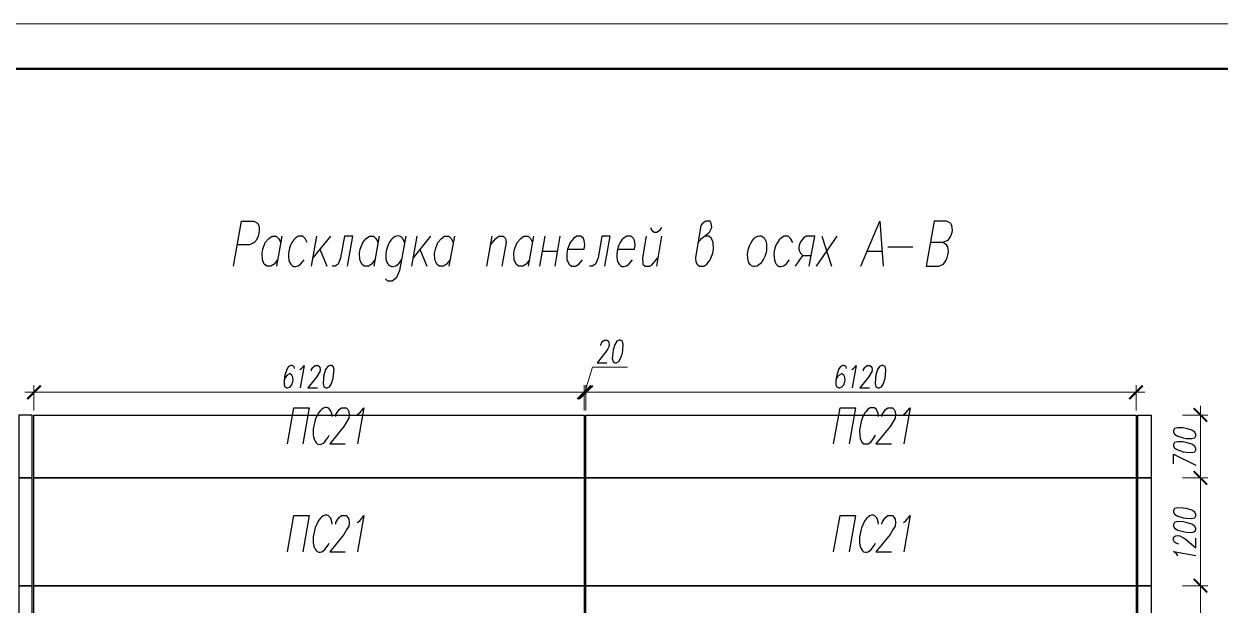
# Model space of a CAD drawing. Header units: millimetres. Extents: x 148937 to 2048786, y 870 to 351006.
# Drawn here: x 579284 to 592592, y 307993 to 314461 of the extents above; entities that cross this region are included whole.
import ezdxf

# ---------------------------------------------------------------- set-up
doc = ezdxf.new("R2010")
doc.units = ezdxf.units.MM
doc.layers.add('PDF _Геометрия', color=7, linetype='Continuous')
doc.layers.add('PDF _Сплошная заливка', color=7, linetype='Continuous', true_color=0x007eff)

msp = doc.modelspace()

# ---------------------------------------------------------------- linework, layer by layer
at = {"layer": 'PDF _Геометрия', "lineweight": 15}
msp.add_lwpolyline([(572614.19658, 272458.03955), (572614.19658, 314460.95953), (632018.60568, 314460.95953), (632018.60568, 272458.03955)], close=True, dxfattribs=at)
at = {"layer": 'PDF _Геометрия', "lineweight": 50}
msp.add_lwpolyline([(574612.3935, 272956.51559), (574612.3935, 313962.48783), (631520.13397, 313962.48783), (631520.13397, 272956.51559)], close=True, dxfattribs=at)
at = {"layer": 'PDF _Геометрия', "lineweight": 25}
for points in [[(581614.66804, 311764.47296), (581702.76052, 312265.09605), (581842.41932, 312265.09605), (581883.24266, 312241.46149)], [(586784.19182, 312026.59987), (586822.86656, 312073.869), (586857.24412, 312097.50357), (586913.10764, 312144.7727), (586936.7422, 312194.19043), (586930.29641, 312241.45956), (586919.55343, 312265.09413), (586872.28429, 312265.09413), (586837.90674, 312241.45956), (586816.42077, 312217.825), (586754.11146, 311859.0093), (586760.55725, 311811.74017), (586773.44883, 311788.1056), (586799.232, 311764.47104), (586846.50113, 311764.47104), (586880.87868, 311788.1056), (586919.55343, 311835.37474), (586947.48519, 311908.42703), (586956.07958, 311955.69617), (586953.93098, 312026.59987), (586932.44501, 312073.869), (586904.51325, 312097.50357), (586857.24412, 312097.50357)], [(588595.46186, 311764.47296), (588806.02436, 312265.09605), (588842.55051, 311764.47296)], [(589592.41138, 312241.46079), (589549.43944, 312265.09535), (589409.78063, 312265.09535), (589321.68816, 311764.47226), (589461.34696, 311764.47226), (589512.91329, 311788.10683)], [(582106.6964, 311835.37596), (582068.02165, 311788.10683), (582031.4955, 311764.47226), (581986.37497, 311764.47226), (581958.44321, 311788.10683), (581936.95724, 311835.37596), (581932.66004, 311908.42826), (581941.25443, 311955.69739), (581969.18619, 312026.60109), (582010.00954, 312073.87022), (582044.38709, 312097.50479), (582091.65622, 312097.50479), (582117.43938, 312073.87022), (582141.07395, 312026.60109)], [(582153.96798, 312097.50287), (582093.80726, 311764.47034)], [(582435.43366, 312026.59987), (582411.79909, 312073.869), (582386.01593, 312097.50357), (582338.74679, 312097.50357)], [(582540.71281, 312097.50287), (582480.5521, 311764.47034)], [(582695.41424, 312097.50287), (582497.74332, 311859.0086)], [(582884.49165, 311764.47034), (582942.50377, 312097.50287), (582850.1141, 312097.50287), (582807.14216, 311859.0086), (582779.2104, 311788.1049), (582744.83284, 311764.47034), (582712.60389, 311764.47034)], [(583189.58892, 311835.37596), (583150.91417, 311788.10683), (583116.53662, 311764.47226), (583069.26749, 311764.47226), (583043.48433, 311788.10683), (583030.59274, 311811.74139), (583019.84976, 311835.37596), (583017.70116, 311908.42826), (583026.29555, 311955.69739), (583054.22731, 312026.60109), (583092.90206, 312073.87022), (583127.27961, 312097.50479), (583174.54874, 312097.50479), (583200.3319, 312073.87022), (583223.96647, 312026.60109)], [(583236.8605, 312097.50287), (583176.69979, 311764.47034)], [(583531.21724, 312097.50287), (583462.46213, 311717.2012), (583434.53037, 311646.2975), (583415.193, 311622.66294), (583380.81545, 311596.87977), (583333.54632, 311596.87977), (583307.76315, 311622.66294)], [(583653.68884, 312097.50287), (583595.67672, 311764.47034)], [(583808.3859, 312097.50287), (583612.86357, 311859.0086)], [(584025.39629, 311835.37596), (583986.72154, 311788.10683), (583952.34399, 311764.47226), (583905.07486, 311764.47226), (583879.29169, 311788.10683), (583866.40011, 311811.74139), (583855.65713, 311835.37596), (583853.50853, 311908.42826), (583862.10292, 311955.69739), (583890.03468, 312026.60109), (583928.70942, 312073.87022), (583963.08697, 312097.50479), (584010.35611, 312097.50479), (584036.13927, 312073.87022), (584059.77384, 312026.60109)], [(584072.6635, 312097.50287), (584012.50278, 311764.47034)], [(584489.49183, 312097.50287), (584431.47971, 311764.47034)], [(584474.45008, 312002.96845), (584532.4622, 312073.87215), (584566.83975, 312097.50671), (584614.10888, 312097.50671), (584639.89205, 312073.87215), (584648.48643, 312026.60301), (584601.2173, 311764.47418)], [(584908.46649, 311835.37596), (584869.79175, 311788.10683), (584833.2656, 311764.47226), (584788.14506, 311764.47226), (584760.2133, 311788.10683), (584738.72733, 311835.37596), (584734.43014, 311908.42826), (584743.02453, 311955.69739), (584770.95629, 312026.60109), (584811.77963, 312073.87022), (584846.15718, 312097.50479), (584893.42631, 312097.50479), (584919.20948, 312073.87022), (584942.84404, 312026.60109)], [(584953.58738, 312097.50287), (584895.57526, 311764.47034)], [(585078.20967, 312097.50287), (585020.19756, 311764.47034)], [(585247.94849, 312097.50287), (585189.93637, 311764.47034)], [(585331.74254, 311955.69687), (585516.52188, 311955.69687), (585525.11627, 312002.966), (585518.67048, 312050.23513), (585507.92749, 312073.8697), (585479.99573, 312097.50427), (585434.8752, 312097.50427), (585398.34905, 312073.8697), (585359.6743, 312026.60057), (585331.74254, 311955.69687), (585323.14816, 311908.42773), (585325.29675, 311835.37544), (585348.93132, 311788.1063), (585374.71448, 311764.47174), (585421.98362, 311764.47174), (585456.36117, 311788.1063), (585497.18451, 311835.37544)], [(585746.42211, 311764.47034), (585806.58282, 312097.50287), (585712.04456, 312097.50287), (585671.22121, 311859.0086), (585643.28945, 311788.1049), (585606.7633, 311764.47034), (585576.68295, 311764.47034)], [(585888.22618, 311955.69687), (586075.15412, 311955.69687), (586083.74851, 312002.966), (586075.15412, 312050.23513), (586064.41114, 312073.8697), (586038.62797, 312097.50427), (585991.35884, 312097.50427)], [(586208.36941, 312097.50287), (586165.39747, 311859.0086), (586169.69466, 311788.1049), (586195.47782, 311764.47034), (586242.74696, 311764.47034), (586277.12451, 311788.1049), (586337.28522, 311859.0086)], [(586255.63662, 312194.19235), (586266.3796, 312168.40919), (586294.31136, 312144.77462), (586324.39172, 312144.77462), (586360.91787, 312168.40919), (586380.25524, 312194.19235)], [(586378.10822, 312097.50287), (586320.0961, 311764.47034)], [(587837.00521, 312026.59987), (587813.37064, 312073.869), (587787.58748, 312097.50357), (587740.31834, 312097.50357)], [(588021.78577, 311764.47296), (588081.94648, 312097.50549), (587987.40822, 312097.50549), (587953.03067, 312073.87092)], [(588329.03356, 312097.50287), (588099.13369, 311764.47034)], [(588159.29475, 312097.50287), (588268.8732, 311764.47034)], [(581846.71652, 312026.60179), (581795.15019, 312002.96722), (581655.49139, 312002.96722)], [(582577.23966, 311955.69687), (582652.44055, 311764.47174)], [(583690.21568, 311955.69687), (583765.41658, 311764.47174)], [(588896.26194, 311979.33266), (589173.43095, 311979.33266)], [(589549.43944, 312002.96652), (589508.61609, 312026.60109), (589368.95729, 312026.60109)], [(589558.03382, 312050.23566), (589508.61609, 312026.60109)], [(582362.38136, 311788.1056), (582401.05611, 311835.37474)], [(585048.12617, 311932.06545), (585220.01393, 311932.06545)], [(586014.99341, 311788.1063), (586053.66815, 311835.37544)], [(587763.95291, 311788.1056), (587802.62766, 311835.37474)], [(587867.08434, 311764.47296), (587950.87962, 311882.64579)], [(587922.95031, 311908.42896), (587950.88207, 311882.64579), (588043.27174, 311882.64579)], [(588670.66188, 311932.06545), (588825.36086, 311932.06545)], [(585701.2993, 310881.39838), (585703.44789, 310892.14137), (585714.19088, 310915.77593), (585724.93386, 310928.66752), (585742.12264, 310939.4105), (585774.35159, 310939.4105), (585787.24318, 310928.66752), (585791.54037, 310915.77593), (585795.83756, 310892.14137), (585791.54037, 310868.5068), (585780.79739, 310844.87223), (585759.31142, 310810.49468), (585660.47596, 310690.17325), (585767.9058, 310690.17325)], [(582293.62766, 310625.71482), (582291.47906, 310649.34939), (582269.99309, 310660.09237), (582254.95291, 310660.09237), (582229.16975, 310649.34939), (582207.68378, 310612.82324), (582188.34641, 310552.66252), (582177.60342, 310494.6504), (582177.60342, 310445.23267), (582188.34641, 310421.59811), (582209.83238, 310410.85512), (582218.42676, 310410.85512), (582244.20993, 310421.59811), (582263.5473, 310445.23267), (582276.43888, 310481.75882), (582278.58748, 310494.6504), (582276.43888, 310529.02796), (582265.6959, 310552.66252), (582244.20993, 310565.5541), (582237.76414, 310565.5541), (582211.98097, 310552.66252), (582192.6436, 310529.02796), (582177.60342, 310494.6504)], [(582353.78592, 310612.82376), (582370.9747, 310625.71534), (582401.05506, 310660.0929), (582358.08312, 310410.85565)], [(582482.70087, 310599.93271), (582484.84946, 310612.82429), (582497.74105, 310636.45885), (582508.48403, 310649.35044), (582525.67281, 310660.09342), (582555.75316, 310660.09342), (582568.64475, 310649.35044), (582575.09054, 310636.45885), (582579.38773, 310612.82429), (582575.09054, 310589.18972), (582562.19896, 310565.55515), (582540.71299, 310529.02901), (582441.87753, 310410.85617), (582551.45597, 310410.85617)], [(588434.31709, 310625.71482), (588432.16849, 310649.34939), (588410.68252, 310660.09237), (588395.64234, 310660.09237), (588369.85918, 310649.34939), (588348.37321, 310612.82324), (588329.03584, 310552.66252), (588318.29285, 310494.6504), (588318.29285, 310445.23267), (588329.03584, 310421.59811), (588350.52181, 310410.85512), (588359.11619, 310410.85512), (588382.75076, 310421.59811), (588404.23673, 310445.23267), (588417.12831, 310481.75882), (588419.27691, 310494.6504), (588417.12831, 310529.02796), (588406.38533, 310552.66252), (588384.89936, 310565.5541), (588378.45357, 310565.5541), (588352.6704, 310552.66252), (588333.33303, 310529.02796), (588318.29285, 310494.6504)], [(588494.47535, 310612.82376), (588511.66413, 310625.71534), (588541.74449, 310660.0929), (588498.77255, 310410.85565)], [(588623.39467, 310599.93271), (588625.54327, 310612.82429), (588638.43485, 310636.45885), (588649.17783, 310649.35044), (588666.36661, 310660.09342), (588696.44697, 310660.09342), (588709.33855, 310649.35044), (588715.78434, 310636.45885), (588720.08153, 310612.82429), (588715.78434, 310589.18972), (588702.89276, 310565.55515), (588681.40679, 310529.02901), (588582.57133, 310410.85617), (588692.14977, 310410.85617)], [(582216.27694, 309787.76113), (582287.18064, 310187.40016), (582459.0684, 310187.40016), (582388.1647, 309787.76113)], [(582753.42618, 310092.8626), (582755.57478, 310112.19997), (582774.91215, 310148.72612), (582789.95233, 310168.06349), (582817.88409, 310187.40086), (582867.30182, 310187.40086), (582888.78779, 310168.06349), (582899.53078, 310148.72612), (582903.82797, 310112.19997), (582897.38218, 310073.52522), (582878.04481, 310034.85048), (582843.66726, 309978.98696), (582686.81968, 309787.76183), (582858.70743, 309787.76183)], [(582991.92167, 310112.20137), (583019.85343, 310131.53874), (583067.12256, 310187.40226), (582996.21886, 309787.76323)], [(588292.50671, 309787.76113), (588363.41041, 310187.40016), (588537.44677, 310187.40016), (588466.54307, 309787.76113)], [(588793.13348, 310092.8626), (588786.68769, 310131.53734), (588778.0933, 310148.72612), (588769.49891, 310168.06349), (588748.01294, 310187.40086), (588698.59521, 310187.40086), (588670.66345, 310168.06349), (588653.47468, 310148.72612), (588638.4345, 310131.53734), (588619.09713, 310092.8626), (588597.61116, 310034.85048), (588580.42238, 309940.31221), (588582.57098, 309882.30009), (588589.01677, 309845.77395), (588606.20554, 309807.0992), (588627.69151, 309787.76183), (588677.10924, 309787.76183), (588705.041, 309807.0992), (588737.26996, 309845.77395), (588756.60733, 309882.30009)], [(588829.65596, 310092.8626), (588833.95315, 310112.19997), (588853.29052, 310148.72612), (588868.3307, 310168.06349), (588896.26246, 310187.40086), (588945.68019, 310187.40086), (588967.16616, 310168.06349), (588975.76055, 310148.72612), (588982.20634, 310112.19997), (588975.76055, 310073.52522), (588956.42318, 310034.85048), (588922.04563, 309978.98696), (588763.04945, 309787.76183), (588937.0858, 309787.76183)], [(589068.15144, 310112.20137), (589096.0832, 310131.53874), (589143.35234, 310187.40226), (589072.44864, 309787.76323)], [(592074.04087, 309564.30739), (592074.04087, 309673.88584), (592323.27812, 309551.41581)], [(582216.27694, 308586.6984), (582287.18064, 308988.48603), (582459.0684, 308988.48603), (582388.1647, 308586.6984)], [(582753.42618, 308891.79987), (582755.57478, 308911.13724), (582774.91215, 308949.81198), (582789.95233, 308969.14936), (582817.88409, 308988.48673), (582867.30182, 308988.48673), (582888.78779, 308969.14936), (582899.53078, 308949.81198), (582903.82797, 308911.13724), (582897.38218, 308872.46249), (582878.04481, 308835.93634), (582843.66726, 308777.92423), (582686.81968, 308586.6991), (582858.70743, 308586.6991)], [(582991.92167, 308911.13427), (583019.85343, 308930.47164), (583067.12256, 308988.48376), (582996.21886, 308586.69612)], [(588292.50671, 308586.6984), (588363.41041, 308988.48603), (588537.44677, 308988.48603), (588466.54307, 308586.6984)], [(588829.65596, 308891.79987), (588833.95315, 308911.13724), (588853.29052, 308949.81198), (588868.3307, 308969.14936), (588896.26246, 308988.48673), (588945.68019, 308988.48673), (588967.16616, 308969.14936), (588975.76055, 308949.81198), (588982.20634, 308911.13724), (588975.76055, 308872.46249), (588956.42318, 308835.93634), (588922.04563, 308777.92423), (588763.04945, 308586.6991), (588937.0858, 308586.6991)], [(589068.15144, 308911.13427), (589096.0832, 308930.47164), (589143.35234, 308988.48376), (589072.44864, 308586.69612)], [(592134.19914, 308670.49245), (592121.30756, 308672.64105), (592097.67299, 308685.53263), (592084.78141, 308694.12702), (592074.03842, 308713.46439), (592074.03842, 308743.54475), (592084.78141, 308756.43633), (592097.67299, 308762.88212), (592121.30756, 308767.17932), (592144.94212, 308762.88212), (592168.57669, 308749.99054), (592205.10284, 308728.50457), (592323.27567, 308629.66911), (592323.27567, 308739.24756)], [(592121.30808, 308541.57751), (592110.5651, 308558.76629), (592074.03895, 308588.84664), (592323.2762, 308543.72611)]]:
    msp.add_lwpolyline(points, dxfattribs=at)
for points in [[(585905.41863, 310939.41033), (585879.63547, 310928.66734), (585858.1495, 310892.14119), (585838.81213, 310834.12908), (585834.51493, 310797.60293), (585830.21774, 310737.44221), (585840.96072, 310703.06466), (585860.2981, 310690.17308), (585877.48687, 310690.17308), (585901.12144, 310703.06466), (585922.60741, 310737.44221), (585941.94478, 310797.60293), (585948.39057, 310834.12908), (585950.53917, 310892.14119), (585941.94478, 310928.66734), (585920.45881, 310939.41033)], [(582686.8202, 310660.09534), (582663.18564, 310649.35236), (582639.55107, 310612.82621), (582622.36229, 310552.6655), (582615.9165, 310518.28794), (582613.76791, 310458.12723), (582622.36229, 310421.60108), (582643.84826, 310410.8581), (582658.88844, 310410.8581), (582684.67161, 310421.60108), (582706.15757, 310458.12723), (582723.34635, 310518.28794), (582729.79214, 310552.6655), (582734.08934, 310612.82621), (582723.34635, 310649.35236), (582704.00898, 310660.09534)], [(588827.50963, 310660.09534), (588803.87507, 310649.35236), (588780.2405, 310612.82621), (588763.05172, 310552.6655), (588756.60593, 310518.28794), (588754.45734, 310458.12723), (588763.05172, 310421.60108), (588784.53769, 310410.8581), (588799.57787, 310410.8581), (588825.36104, 310421.60108), (588846.847, 310458.12723), (588864.03578, 310518.28794), (588870.48157, 310552.6655), (588874.77877, 310612.82621), (588864.03578, 310649.35236), (588844.69841, 310660.09534)], [(592074.04087, 309920.97746), (592084.78386, 309895.1943), (592121.31001, 309873.70833), (592181.47072, 309854.37096), (592215.84827, 309847.92517), (592276.00899, 309845.77657), (592312.53514, 309854.37096), (592323.27812, 309875.85693), (592323.27812, 309890.89711), (592312.53514, 309916.68027), (592276.00899, 309938.16624), (592215.84827, 309957.50361), (592181.47072, 309963.9494), (592121.31001, 309966.098), (592084.78386, 309957.50361), (592074.04087, 309936.01764)], [(592074.04087, 309766.27603), (592084.78386, 309740.49287), (592121.31001, 309719.0069), (592181.47072, 309699.66953), (592215.84827, 309693.22374), (592276.00899, 309691.07514), (592312.53514, 309699.66953), (592323.27812, 309721.1555), (592323.27812, 309736.19568), (592312.53514, 309761.97884), (592276.00899, 309783.46481), (592215.84827, 309802.80218), (592181.47072, 309809.24797), (592121.31001, 309811.39657), (592084.78386, 309802.80218), (592074.04087, 309781.31621)], [(592074.04087, 309029.30885), (592084.78386, 309005.67428), (592121.31001, 308982.03971), (592181.47072, 308964.85094), (592215.84827, 308958.40515), (592276.00899, 308956.25655), (592312.53514, 308964.85094), (592323.27812, 308986.33691), (592323.27812, 309001.37709), (592312.53514, 309027.16025), (592276.00899, 309048.64622), (592215.84827, 309065.835), (592181.47072, 309072.28079), (592121.31001, 309076.57798), (592084.78386, 309065.835), (592074.04087, 309046.49762)], [(592074.04087, 308874.60742), (592084.78386, 308848.82425), (592121.31001, 308827.33828), (592181.47072, 308810.14951), (592215.84827, 308803.70372), (592276.00899, 308801.55512), (592312.53514, 308810.14951), (592323.27812, 308831.63548), (592323.27812, 308846.67566), (592312.53514, 308872.45882), (592276.00899, 308893.94479), (592215.84827, 308911.13357), (592181.47072, 308917.57936), (592121.31001, 308921.87655), (592084.78386, 308911.13357), (592074.04087, 308889.6476)]]:
    msp.add_lwpolyline(points, close=True, dxfattribs=at)
at = {"layer": 'PDF _Геометрия', "color": 150, "lineweight": 9, "true_color": 0x007eff}
for points in [[(585525.11714, 310361.43722), (585608.91243, 310640.75482), (585999.95707, 310640.75482)], [(585615.35892, 310361.43722), (579294.1865, 310361.43722)], [(579395.16808, 310159.47295), (579395.16808, 310440.93915)], [(585516.52311, 310361.43722), (585366.12132, 310361.43722)], [(591756.04835, 310361.43722), (585434.87593, 310361.43722)], [(585535.85751, 310361.43722), (585516.52013, 310361.43722), (585535.85751, 310361.43722)], [(585535.85751, 310361.43722), (585686.25929, 310361.43722)], [(591657.21254, 310159.47295), (591657.21254, 310440.93915)], [(592172.87231, 310107.90435), (592454.33851, 310107.90435)], [(592374.84095, 309308.6282), (592374.84095, 310208.89029)], [(592374.84095, 308109.70961), (592374.84095, 309508.44627)], [(592374.84095, 306908.64251), (592374.84095, 308309.52769)]]:
    msp.add_lwpolyline(points, dxfattribs=at)
for points in [[(585516.52311, 310440.93915), (585516.52311, 310159.47295)], [(585535.85751, 310440.93915), (585535.85751, 310159.47295)], [(592454.33851, 309409.61034), (592172.87231, 309409.61034)], [(592454.33851, 308208.54323), (592172.87231, 308208.54323)]]:
    msp.add_lwpolyline(points, close=True, dxfattribs=at)
at = {"layer": 'PDF _Геометрия', "color": 152, "lineweight": 30, "true_color": 0x2776bb}
for points in [[(579225.42927, 310107.90435), (579225.42927, 309409.61034), (579375.83105, 309409.61034), (579375.83105, 310107.90435)], [(585516.52311, 310107.90435), (585516.52311, 309409.61034), (579395.17028, 309409.61034), (579395.17028, 310107.90435)], [(591657.21254, 310107.90435), (591657.21254, 309409.61034), (585535.85971, 309409.61034), (585535.85971, 310107.90435)], [(591826.95135, 310107.90435), (591826.95135, 309409.61034), (591676.54956, 309409.61034), (591676.54956, 310107.90435)], [(579225.42927, 309409.60897), (579225.42927, 308208.54323), (579375.83105, 308208.54323), (579375.83105, 309409.60897)], [(585516.52311, 309409.60897), (585516.52311, 308208.54323), (579395.17028, 308208.54323), (579395.17028, 309409.60897)], [(591657.21254, 309409.60897), (591657.21254, 308208.54323), (585535.85971, 308208.54323), (585535.85971, 309409.60897)], [(591826.95135, 309409.60897), (591826.95135, 308208.54323), (591676.54956, 308208.54323), (591676.54956, 309409.60897)], [(579225.42927, 308208.54406), (579225.42927, 307007.47832), (579375.83105, 307007.47832), (579375.83105, 308208.54406)], [(585516.52311, 308208.54406), (585516.52311, 307007.47832), (579395.17028, 307007.47832), (579395.17028, 308208.54406)], [(591826.95135, 308208.54406), (591826.95135, 307007.47832), (591676.54956, 307007.47832), (591676.54956, 308208.54406)]]:
    msp.add_lwpolyline(points, close=True, dxfattribs=at)
msp.add_lwpolyline([(586126.72167, 307007.47832), (585535.85751, 307007.47832), (585535.85751, 308208.54406), (591657.21033, 308208.54406), (591657.21033, 307007.47832), (587325.63878, 307007.47832)], dxfattribs=at)
at = {"layer": 'PDF _Геометрия', "lineweight": 25}
for centre, major_axis, ratio, start_param, end_param in [((583416.26781, 311930.9872), (-46.15675, -168.69866), 0.5717172061, 2.3202406253, 7.4148725337), ((587441.16774, 311931.28502), (-45.52061, -169.49596), 0.5655941217, 3.5397439894, 9.8229292966), ((582609.42159, 309987.2661), (-46.51269, -204.86152), 0.4725262149, 2.2157142715, 7.426373896), ((582609.07445, 308787.49618), (-46.88884, -205.78105), 0.4699516225, 2.2056463287, 7.4335646148), ((588687.59215, 308787.02526), (-47.20163, -206.6135), 0.4662240876, 2.2055020508, 7.4378145168)]:
    msp.add_ellipse(centre, major_axis=major_axis, ratio=ratio, start_param=start_param, end_param=end_param, dxfattribs=at)
for points in [[(581883.24266, 312241.46149), (581925.03287, 312187.56751), (581894.23632, 312070.75546), (581846.71652, 312026.60179)], [(589592.41138, 312241.46079), (589627.46932, 312179.04405), (589608.23937, 312098.54328), (589558.03382, 312050.23566)], [(582338.74679, 312097.50357), (582170.79813, 312018.61425), (582202.52575, 311660.44313), (582362.38136, 311788.1056)], [(585991.35884, 312097.50427), (585823.41018, 312018.61495), (585855.13779, 311660.44383), (586014.99341, 311788.1063)], [(587740.31834, 312097.50357), (587572.36968, 312018.61425), (587604.13311, 311660.44313), (587763.95291, 311788.1056)], [(587953.03067, 312073.87092), (587907.98175, 312025.13358), (587888.64438, 311969.62816), (587922.95031, 311908.42896)], [(589512.91329, 311788.10683), (589560.50471, 311832.2605), (589591.12222, 311949.21579), (589549.43944, 312002.96652)]]:
    msp.add_open_spline(points, degree=3, dxfattribs=at)
at = {"layer": 'PDF _Сплошная заливка', "lineweight": 9, "transparency": 33554559}
for points in [[(579461.77406, 310443.08495), (579328.56105, 310277.64299), (579311.37227, 310292.68316)], [(579478.96213, 310428.04757), (579461.77336, 310443.08775), (579328.56035, 310277.64578)], [(585432.72468, 310292.68491), (585447.76486, 310277.64473), (585583.12646, 310443.0867)], [(585432.72468, 310292.68491), (585447.76486, 310277.64473), (585583.12646, 310443.0867)], [(585447.76643, 310277.64316), (585583.12804, 310443.08513), (585598.16822, 310428.04495)], [(585447.76643, 310277.64316), (585583.12804, 310443.08513), (585598.16822, 310428.04495)], [(585602.46349, 310443.08495), (585469.25048, 310277.64299), (585452.0617, 310292.68316)], [(585602.46349, 310443.08495), (585469.25048, 310277.64299), (585452.0617, 310292.68316)], [(585619.65156, 310428.04757), (585602.46279, 310443.08775), (585469.24978, 310277.64578)], [(585619.65156, 310428.04757), (585602.46279, 310443.08775), (585469.24978, 310277.64578)], [(591573.41411, 310292.68491), (591588.45429, 310277.64473), (591723.81589, 310443.0867)], [(591588.45586, 310277.64316), (591723.81747, 310443.08513), (591738.85765, 310428.04495)], [(592441.44693, 310026.25662), (592456.48711, 310041.29679), (592291.04514, 310176.6584)], [(592456.48868, 310041.29837), (592291.04672, 310176.65998), (592306.0869, 310191.70016)], [(592441.44693, 309325.81628), (592456.48711, 309340.85646), (592291.04514, 309476.21807)], [(592456.48868, 309340.85366), (592291.04672, 309476.21527), (592306.0869, 309491.25545)], [(592291.04689, 309476.21632), (592456.48886, 309340.85471), (592441.44868, 309325.81453)], [(592306.08865, 309491.25807), (592291.04847, 309476.21789), (592456.49043, 309340.85628)], [(592441.44693, 308124.74918), (592456.48711, 308141.93795), (592291.04514, 308275.15096)], [(592456.48868, 308141.93725), (592291.04672, 308275.15026), (592306.0869, 308292.33904)], [(592291.04689, 308275.1514), (592456.48886, 308141.93839), (592441.44868, 308124.74961)], [(592306.08865, 308292.33948), (592291.04847, 308275.1507), (592456.49043, 308141.93769)]]:
    msp.add_solid(points, dxfattribs=at)

doc.saveas('drawing.dxf')
